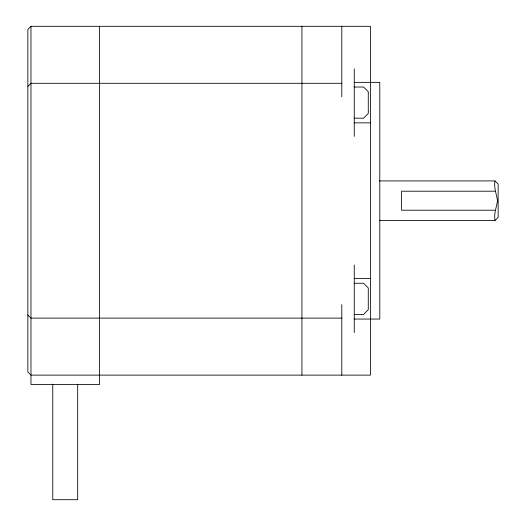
<?xml version="1.0" encoding="UTF-8"?>
<svg xmlns="http://www.w3.org/2000/svg" width="526" height="526" viewBox="0 0 526 526"><rect width="100%" height="100%" fill="white"/><g stroke="black" fill="none" stroke-linecap="round" stroke-linejoin="round"><path stroke-width="0.79" d="M379.463 220.486L495.025 220.486C493.677 213.484 496.577 207.402 497.517 200.708C496.577 194.022 493.677 187.94 495.025 180.931L379.463 180.931M30.975 26.3L27.858 29.417L27.858 372.007L30.975 375.123L370.449 375.123L370.449 26.3L30.975 26.3L30.975 384.467L99.493 384.467L99.493 26.3M27.858 86.409L30.975 83.292L341.795 83.292M495.025 220.486L498.142 217.376L498.142 184.047L495.025 180.931M354.254 82.358L379.792 82.358L379.792 319.058L354.254 319.058M354.254 87.033L363.597 87.033L368.272 91.741L368.272 93.201M354.254 118.179L363.597 118.179L368.272 113.465L368.272 112.012M354.254 122.847L370.449 122.847M495.025 191.201L401.594 191.201L401.594 210.216L495.025 210.216M354.254 278.57L370.449 278.57M354.254 283.244L363.597 283.244L368.272 287.959L368.272 309.676L363.597 314.39L354.254 314.39M341.795 318.125L30.975 318.125L27.858 315.015M368.272 93.582L368.272 111.63M354.254 68.821L354.254 136.385M354.254 265.032L354.254 332.603M341.795 26.3L341.795 96.837M341.795 304.587L341.795 375.123M301.931 26.3L301.931 375.123M77.69 384.138L77.69 499.7L52.771 499.7L52.771 384.138"/></g></svg>
